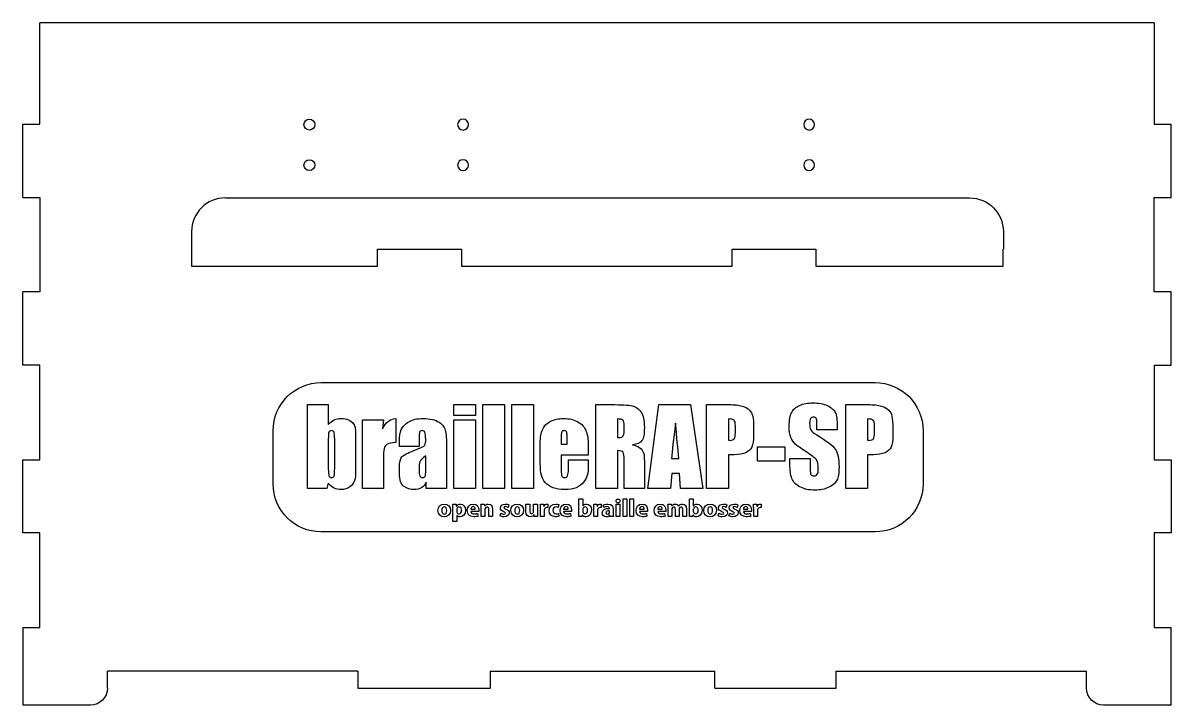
# Model space of a CAD drawing. Extents: x 11 to 578, y 32 to 388.
# Drawn here: x 10.9 to 350.9, y 186.5 to 388.5 of the extents above; entities that cross this region are included whole.
import ezdxf

# ---------------------------------------------------------------- set-up
doc = ezdxf.new("R2010")
doc.units = 0
doc.layers.add('BrailleRAP_V5_600x400_planche1', color=7, linetype='CONTINUOUS')

msp = doc.modelspace()

# ---------------------------------------------------------------- linework, layer by layer
at = {"layer": 'BrailleRAP_V5_600x400_planche1', "color": 3}
for points in [[(15.934937, 358.475897), (15.934937, 388.475766)], [(345.934939, 388.475907), (15.934972, 388.475907)], [(345.934939, 388.475907), (345.934939, 358.476038)], [(10.934947, 358.475897), (15.934866, 358.475897)], [(10.934947, 336.809239), (10.934947, 358.475791)], [(345.934939, 358.475897), (350.934858, 358.475897)], [(350.934928, 308.809232), (345.935009, 308.809232), (345.934939, 336.809204), (350.934858, 336.809239), (350.934928, 358.475791)], [(10.934947, 336.809239), (15.934866, 336.809239), (15.934937, 308.809268), (10.935017, 308.809232)], [(70.874147, 336.675995), (291.273117, 336.675995)], [(60.874168, 326.67598), (60.874168, 316.475764)], [(301.273132, 326.67598), (301.273132, 321.476036)], [(115.934946, 321.475895), (140.777556, 321.475895)], [(115.934946, 316.475905), (115.934946, 321.475824)], [(140.77745, 321.475895), (140.77745, 316.475975)], [(220.934945, 321.475895), (245.777555, 321.475895)], [(220.934945, 316.475905), (220.934945, 321.475824)], [(245.777449, 321.475895), (245.777449, 316.475975)], [(301.264454, 321.475895), (301.273273, 321.475895)], [(301.264454, 316.475905), (301.264454, 321.475824)], [(60.874168, 316.475905), (115.935016, 316.475905)], [(140.77745, 316.475905), (220.934909, 316.475905)], [(245.777449, 316.475905), (301.264454, 316.475905)], [(10.934947, 287.142574), (10.934947, 308.809127)], [(345.934939, 287.142574), (350.934858, 287.142574), (350.934928, 308.809127)], [(15.934937, 287.142574), (10.935017, 287.142574)], [(15.934937, 259.142567), (15.934937, 287.142539)], [(345.934939, 287.142574), (345.934939, 259.142603)], [(10.934947, 259.142567), (15.934866, 259.142567)], [(10.934947, 237.475909), (10.934947, 259.142462)], [(345.934939, 259.142567), (350.934858, 259.142567)], [(350.934928, 259.142567), (350.934928, 237.476015)], [(15.934937, 237.475909), (10.935017, 237.475909)], [(15.934937, 209.475903), (15.934937, 237.475874)], [(345.934939, 237.475909), (345.934939, 209.475938)], [(350.934928, 237.475909), (345.935009, 237.475909)], [(10.934947, 209.475903), (15.934866, 209.475903)], [(10.934947, 209.475903), (10.934947, 186.47585)], [(345.934939, 209.475903), (350.934858, 209.475903)], [(350.934928, 186.475921), (350.934928, 209.475973)], [(110.115912, 196.475901), (35.934861, 196.475901)], [(35.934931, 191.475911), (35.934931, 196.47583)], [(110.115912, 196.475901), (110.115912, 191.475981), (149.312697, 191.475911)], [(149.312838, 196.475901), (149.312838, 191.475981)], [(149.312838, 196.475901), (215.85625, 196.475901)], [(215.85625, 191.475911), (215.85625, 196.47583)], [(251.753963, 191.475911), (251.753963, 196.47583), (325.935014, 196.475901)], [(325.934944, 191.475911), (325.934944, 196.47583)], [(215.85625, 191.475911), (251.753858, 191.475911)], [(30.934941, 186.475921), (10.934911, 186.475921)], [(350.934928, 186.475921), (330.934898, 186.475921)]]:
    msp.add_lwpolyline(points, dxfattribs=at)
for points in [[(97.361584, 358.375391)], [(142.861591, 358.375391)], [(245.361595, 358.375391)], [(97.361584, 346.375408)], [(142.861591, 346.375408)], [(245.361595, 346.375408)]]:
    msp.add_lwpolyline(points, close=True, dxfattribs=at)
at = {"layer": 'BrailleRAP_V5_600x400_planche1', "color": 7}
for points in [[(99.269583, 281.977731), (263.263973, 281.977731)], [(101.364659, 252.167093), (100.966373, 250.630745), (95.172704, 250.630745), (95.172704, 275.444075), (101.364659, 275.444075)], [(101.364659, 275.444075), (101.364659, 269.570326)], [(180.556354, 275.44404), (185.123768, 275.44404)], [(187.009012, 261.818704), (187.009012, 250.63071), (180.556354, 250.63071), (180.556354, 275.44404)], [(213.400564, 275.44404), (219.899436, 275.44404)], [(221.585361, 260.623493), (219.853222, 260.623493), (219.853222, 250.63071), (213.400564, 250.63071), (213.400564, 275.44404)], [(254.628573, 275.44404), (261.127445, 275.44404)], [(262.81337, 260.623493), (261.081231, 260.623493), (261.081231, 250.63071), (254.628573, 250.63071), (254.628573, 275.44404)], [(117.671988, 258.661414), (117.671988, 250.630781), (111.480033, 250.630781), (111.480033, 270.968772), (117.671988, 270.968772)], [(117.671988, 270.968772), (117.42716, 268.294011)], [(121.335233, 271.336719), (121.335233, 264.178858)], [(187.009012, 271.198712), (187.009012, 265.681268)], [(188.970809, 267.918585), (188.970809, 269.282776)], [(219.853222, 271.198712), (219.853222, 264.88399)], [(221.906742, 267.122013), (221.906742, 269.16001)], [(252.06917, 267.934178), (246.076534, 267.934178), (246.076534, 269.773208)], [(252.06917, 268.9149), (252.06917, 267.934178)], [(261.081231, 271.198712), (261.081231, 264.88399)], [(263.134751, 267.122013), (263.134751, 269.16001)], [(85.023005, 251.997265), (85.023005, 267.731507)], [(109.441859, 265.466462), (109.441859, 256.301295)], [(128.247631, 265.221352), (128.247631, 263.090927)], [(170.333772, 265.236803), (170.333772, 263.749845), (172.141758, 263.749845)], [(172.141758, 263.749845), (172.141758, 265.236803)], [(227.301419, 268.501374), (227.301419, 266.339904)], [(268.529428, 268.501374), (268.529428, 266.339904)], [(277.510198, 267.731507), (277.510198, 251.997265)], [(101.364659, 265.19059), (101.364659, 256.424062)], [(103.249904, 256.623381), (103.249904, 265.19059)], [(128.247631, 263.090927), (122.438792, 263.090927), (122.438792, 264.454766)], [(164.141816, 258.017912), (164.141816, 263.949165)], [(178.349235, 263.136717), (178.349235, 260.439379)], [(130.209428, 256.117569), (130.209428, 260.301513)], [(136.401383, 260.838088), (136.401383, 250.630463), (130.377703, 250.630463), (130.377703, 252.442683)], [(178.349235, 260.439379), (170.333772, 260.439379), (170.333772, 256.040945)], [(172.479013, 256.439231), (172.479013, 259.121401), (178.349235, 259.121401), (178.349235, 257.619273)], [(194.963445, 257.174738), (194.963445, 250.63071), (188.970809, 250.63071), (188.970809, 258.876185)], [(202.974323, 259.489242), (205.195059, 259.489242)], [(238.060718, 257.895181), (238.060718, 259.519722), (244.053354, 259.519722), (244.053354, 256.50065)], [(122.438792, 255.167185), (122.438792, 256.837588)], [(138.246517, 245.920386), (139.220889, 245.920386), (139.272395, 245.418383), (139.287211, 245.418383)], [(146.580751, 245.92028), (147.555123, 245.92028), (147.606981, 245.425686), (147.628853, 245.425686)], [(154.797121, 245.794727), (154.597802, 245.019674)], [(159.875957, 243.80192), (159.875957, 245.920351), (161.005551, 245.920351), (161.005551, 243.979015)], [(162.164426, 243.772287), (162.164426, 245.920351), (163.293668, 245.920351), (163.293668, 243.469604)], [(164.164958, 245.920351), (165.131922, 245.920351), (165.168964, 245.25607), (165.198597, 245.25607)], [(166.408978, 245.986673), (166.408978, 244.931162)], [(169.657144, 245.861084), (169.480049, 245.027118)], [(175.578131, 243.388465), (175.578131, 247.551595), (176.699964, 247.551595), (176.699964, 245.492079), (176.714781, 245.492079)], [(179.963088, 245.920351), (180.929699, 245.920351), (180.96674, 245.25607), (180.996374, 245.25607)], [(182.206754, 245.986673), (182.206754, 244.931162)], [(182.945118, 244.960548), (182.73839, 245.684096)], [(201.95416, 245.92028), (202.899252, 245.92028), (202.950757, 245.433094), (202.972982, 245.433094)], [(205.054371, 245.388644), (205.069188, 245.388644)], [(208.332453, 243.388465), (208.332453, 247.551595), (209.454286, 247.551595), (209.454286, 245.492079), (209.469103, 245.492079)], [(219.397857, 245.794727), (219.198537, 245.019674)], [(222.601643, 245.794727), (222.402324, 245.019674)], [(227.304524, 245.920351), (228.271488, 245.920351), (228.308177, 245.25607), (228.33781, 245.25607)], [(229.54819, 245.986673), (229.54819, 244.931162)], [(139.4128, 242.643081), (139.397983, 242.643081), (139.397983, 240.849206), (138.275797, 240.849206), (138.275797, 244.709653)], [(139.397983, 244.355464), (139.397983, 243.86087)], [(143.568946, 244.52515), (144.897507, 244.52515)], [(145.901159, 243.757506), (143.576001, 243.757506)], [(145.591421, 243.218814), (145.738882, 242.458578)], [(147.73257, 244.392047), (147.73257, 242.310658), (146.610384, 242.310658), (146.610384, 244.768814)], [(150.03515, 244.451314), (150.03515, 242.310658), (148.913317, 242.310658), (148.913317, 244.310908)], [(152.220785, 242.487788), (152.420105, 243.292474)], [(163.323301, 242.310729), (162.348929, 242.310729), (162.297071, 242.82014), (162.275198, 242.82014)], [(165.316778, 244.141293), (165.316778, 242.310729), (164.194592, 242.310729), (164.194592, 244.731843)], [(169.517091, 243.226187), (169.649735, 242.399276)], [(171.045289, 244.52515), (172.37385, 244.52515)], [(173.377856, 243.757506), (171.052697, 243.757506)], [(173.067764, 243.218814), (173.215225, 242.458578)], [(176.559558, 242.812731), (176.545094, 242.812731), (176.500644, 242.310729), (175.548497, 242.310729)], [(176.699964, 244.377654), (176.699964, 243.846018)], [(181.114202, 244.141293), (181.114202, 242.310729), (179.992368, 242.310729), (179.992368, 244.731843)], [(184.598588, 244.717132), (184.598588, 244.76899)], [(184.635629, 243.624579), (184.635629, 244.01581)], [(184.768274, 242.310835), (184.701951, 242.672432), (184.679726, 242.672432)], [(185.779688, 242.310835), (184.768274, 242.310835)], [(185.727829, 244.444082), (185.727829, 243.189251)], [(193.553287, 244.52515), (194.881848, 244.52515)], [(195.885853, 243.757506), (193.560695, 243.757506)], [(195.575762, 243.218814), (195.723223, 242.458578)], [(198.942355, 244.52515), (200.270916, 244.52515)], [(201.274922, 243.757506), (198.949764, 243.757506)], [(200.96483, 243.218814), (201.112291, 242.458578)], [(203.076346, 244.414272), (203.076346, 242.310658), (201.983794, 242.310658), (201.983794, 244.768814)], [(205.253691, 244.42168), (205.253691, 242.310658), (204.161138, 242.310658), (204.161138, 244.333486)], [(207.438796, 244.436497), (207.438796, 242.310658), (206.346243, 242.310658), (206.346243, 244.274219)], [(209.313881, 242.812731), (209.299417, 242.812731), (209.254967, 242.310729), (208.30282, 242.310729)], [(209.454286, 244.377654), (209.454286, 243.846018)], [(216.821873, 242.487788), (217.021193, 243.292474)], [(220.02566, 242.487788), (220.224979, 243.292474)], [(224.292331, 244.52515), (225.620892, 244.52515)], [(226.624897, 243.757506), (224.299739, 243.757506)], [(226.314806, 243.218814), (226.462267, 242.458578)], [(228.455638, 244.141293), (228.455638, 242.310729), (227.333804, 242.310729), (227.333804, 244.731843)], [(263.263973, 237.751041), (99.269583, 237.751041)]]:
    msp.add_lwpolyline(points, dxfattribs=at)
for points in [[(144.907349, 272.210409), (138.531244, 272.210409), (138.531244, 275.444322), (144.907349, 275.444322)], [(153.505249, 250.63064), (147.129144, 250.63064), (147.129144, 275.44397), (153.505249, 275.44397)], [(162.103502, 250.63064), (155.727396, 250.63064), (155.727396, 275.44397), (162.103502, 275.44397)], [(208.614887, 275.44397), (212.304942, 250.63064), (205.710467, 250.63064), (205.364392, 255.090456), (203.056167, 255.090456), (202.668465, 250.63064), (195.997437, 250.63064), (199.288854, 275.44397)], [(144.907349, 250.63064), (138.531244, 250.63064), (138.531244, 270.968631), (144.907349, 270.968631)], [(236.559014, 258.661626), (228.42043, 258.661626), (228.42043, 262.937645), (236.559014, 262.937645)], [(186.614148, 245.920351), (187.735981, 245.920351), (187.735981, 242.310729), (186.614148, 242.310729)], [(188.636976, 247.551595), (189.758809, 247.551595), (189.758809, 242.310729), (188.636976, 242.310729)], [(190.666859, 247.551595), (191.788692, 247.551595), (191.788692, 242.310729), (190.666859, 242.310729)]]:
    msp.add_lwpolyline(points, close=True, dxfattribs=at)
at = {"layer": 'BrailleRAP_V5_600x400_planche1', "color": 3}
for points in [[(94.161537, 358.375391), (94.161537, 359.259099), (94.878029, 359.975591), (95.761737, 359.975591)], [(95.761737, 356.775544), (94.878029, 356.775544), (94.161537, 357.491683), (94.161537, 358.375391)], [(95.761737, 359.975591), (96.645093, 359.975591), (97.361584, 359.259099), (97.361584, 358.375391)], [(97.361584, 358.375391), (97.361584, 357.491683), (96.645093, 356.775544), (95.761737, 356.775544)], [(141.261744, 359.975591), (140.378035, 359.975591), (139.661544, 359.259099), (139.661544, 358.375391)], [(139.661544, 358.375391), (139.661544, 357.491683), (140.378035, 356.775544), (141.261744, 356.775544)], [(142.861591, 358.375391), (142.861591, 359.259099), (142.145099, 359.975591), (141.261744, 359.975591)], [(141.261744, 356.775544), (142.145099, 356.775544), (142.861591, 357.491683), (142.861591, 358.375391)], [(243.761395, 359.975591), (242.878039, 359.975591), (242.161548, 359.259099), (242.161548, 358.375391)], [(242.161548, 358.375391), (242.161548, 357.491683), (242.878039, 356.775544), (243.761395, 356.775544)], [(245.361595, 358.375391), (245.361595, 359.259099), (244.645103, 359.975591), (243.761395, 359.975591)], [(243.761395, 356.775544), (244.645103, 356.775544), (245.361595, 357.491683), (245.361595, 358.375391)], [(94.161537, 346.375408), (94.161537, 347.259116), (94.878029, 347.975255), (95.761737, 347.975255)], [(95.761737, 347.975255), (96.645093, 347.975255), (97.361584, 347.259116), (97.361584, 346.375408)], [(141.261744, 347.975255), (140.378035, 347.975255), (139.661544, 347.259116), (139.661544, 346.375408)], [(142.861591, 346.375408), (142.861591, 347.259116), (142.145099, 347.975255), (141.261744, 347.975255)], [(243.761395, 347.975255), (242.878039, 347.975255), (242.161548, 347.259116), (242.161548, 346.375408)], [(245.361595, 346.375408), (245.361595, 347.259116), (244.645103, 347.975255), (243.761395, 347.975255)], [(95.761737, 344.775561), (94.878029, 344.775561), (94.161537, 345.4917), (94.161537, 346.375408)], [(97.361584, 346.375408), (97.361584, 345.4917), (96.645093, 344.775561), (95.761737, 344.775561)], [(139.661544, 346.375408), (139.661544, 345.4917), (140.378035, 344.775561), (141.261744, 344.775561)], [(141.261744, 344.775561), (142.145099, 344.775561), (142.861591, 345.4917), (142.861591, 346.375408)], [(242.161548, 346.375408), (242.161548, 345.4917), (242.878039, 344.775561), (243.761395, 344.775561)], [(243.761395, 344.775561), (244.645103, 344.775561), (245.361595, 345.4917), (245.361595, 346.375408)], [(70.874147, 336.675995), (65.351411, 336.675995), (60.874309, 332.198892), (60.874309, 326.676156)], [(291.273152, 336.675995), (296.795888, 336.675995), (301.272991, 332.198892), (301.272991, 326.676156)], [(35.934931, 191.475911), (35.934931, 188.714366), (33.696204, 186.475992), (30.935012, 186.475992)], [(330.934934, 186.475921), (328.173389, 186.475921), (325.935014, 188.714649), (325.935014, 191.47584)]]:
    msp.add_open_spline(points, degree=3, dxfattribs=at)
at = {"layer": 'BrailleRAP_V5_600x400_planche1', "color": 7}
for points in [[(85.023005, 267.731507), (85.023005, 275.599509), (91.40158, 281.977731), (99.269583, 281.977731)], [(263.263973, 281.977731), (271.131976, 281.977731), (277.510198, 275.599509), (277.510198, 267.731507)], [(185.123768, 275.44404), (188.16824, 275.44404), (190.230226, 275.326212), (191.307962, 275.091615)], [(219.899436, 275.44404), (221.656269, 275.44404), (223.007408, 275.306104), (223.952853, 275.030232)], [(240.942207, 275.221861), (242.024882, 275.717161), (243.332982, 275.965163), (244.865801, 275.965163)], [(244.865801, 275.965163), (246.541496, 275.965163), (247.96954, 275.69423), (249.149582, 275.152716)], [(261.127445, 275.44404), (262.884278, 275.44404), (264.235417, 275.306104), (265.180862, 275.030232)], [(191.307962, 275.091615), (192.385698, 274.856312), (193.26482, 274.256237), (193.943918, 273.290685)], [(193.943918, 273.290685), (194.62372, 272.325132), (194.963445, 270.784551), (194.963445, 268.670001)], [(223.952853, 275.030232), (224.897944, 274.75436), (225.608439, 274.355721), (226.083278, 273.834668)], [(226.083278, 273.834668), (226.558469, 273.313615), (226.880555, 272.682496), (227.04883, 271.942015)], [(237.861751, 268.991453), (237.861751, 270.891866), (238.10411, 272.281458), (238.589532, 273.16058)], [(238.589532, 273.16058), (239.074954, 274.038997), (239.859179, 274.726208), (240.942207, 275.221861)], [(249.149582, 275.152716), (250.329623, 274.611202), (251.111026, 273.92893), (251.494495, 273.106605)], [(251.494495, 273.106605), (251.877612, 272.28428), (252.06917, 270.886927), (252.06917, 268.9149)], [(265.180862, 275.030232), (266.126306, 274.75436), (266.836448, 274.355721), (267.311287, 273.834668)], [(267.311287, 273.834668), (267.786478, 273.313615), (268.108564, 272.682496), (268.276839, 271.942015)], [(101.364659, 269.570326), (101.875834, 270.164051), (102.44557, 270.606787), (103.073868, 270.898887)], [(103.073868, 270.898887), (103.701812, 271.190281), (104.384084, 271.336684), (105.119979, 271.336684)], [(105.119979, 271.336684), (105.968057, 271.336684), (106.703598, 271.203687), (107.326956, 270.938045)], [(107.326956, 270.938045), (107.949609, 270.672403), (108.424801, 270.299164), (108.752179, 269.819387)], [(108.752179, 269.819387), (109.079204, 269.338903), (109.276054, 268.869003), (109.342376, 268.409334)], [(117.42716, 268.294011), (118.325685, 270.209594), (119.628846, 271.22383), (121.335233, 271.336719)], [(122.983128, 268.094727), (123.345784, 268.948096), (124.073564, 269.701629), (125.166822, 270.355679)], [(125.166822, 270.355679), (126.260081, 271.009377), (127.680364, 271.336754), (129.427672, 271.336754)], [(129.427672, 271.336754), (131.521761, 271.336754), (133.100794, 270.965985), (134.163361, 270.225504)], [(134.163361, 270.225504), (135.225928, 269.484318), (135.864808, 268.57521), (136.079297, 267.497474)], [(164.861836, 268.156392), (165.342319, 269.183328), (166.128308, 269.96967), (167.221919, 270.516476)], [(167.221919, 270.516476), (168.31553, 271.062928), (169.572124, 271.336684), (170.992408, 271.336684)], [(170.992408, 271.336684), (172.729133, 271.336684), (174.162469, 271.007189), (175.29171, 270.347848)], [(175.29171, 270.347848), (176.420599, 269.688859), (177.212233, 268.815381), (177.667316, 267.727414)], [(188.54924, 270.830765), (188.267723, 271.075946), (187.754432, 271.198712), (187.009012, 271.198712)], [(188.970809, 269.282776), (188.970809, 270.069471), (188.830404, 270.585585), (188.54924, 270.830765)], [(194.963445, 268.670001), (194.963445, 266.738543), (194.723204, 265.441026), (194.24272, 264.776746)], [(204.212573, 269.911003), (203.554642, 265.159792), (203.142245, 261.685637), (202.974323, 259.489242)], [(205.195059, 259.489242), (204.86874, 262.299823), (204.541009, 265.773273), (204.212573, 269.911003)], [(221.508103, 270.815243), (221.242814, 271.070654), (220.691069, 271.198712), (219.853222, 271.198712)], [(221.906742, 269.16001), (221.906742, 270.008087), (221.774097, 270.559832), (221.508103, 270.815243)], [(227.04883, 271.942015), (227.217458, 271.200829), (227.301419, 270.053949), (227.301419, 268.501374)], [(238.375043, 265.742369), (238.032848, 266.590447), (237.861751, 267.673475), (237.861751, 268.991453)], [(244.199404, 271.290152), (244.000084, 270.973005), (243.900248, 270.492875), (243.900248, 269.848702)], [(243.900248, 269.848702), (243.900248, 269.02038), (244.012432, 268.396316), (244.236093, 267.977216)], [(245.08029, 271.765697), (244.691882, 271.765697), (244.398371, 271.606947), (244.199404, 271.290152)], [(245.846876, 271.413272), (245.693065, 271.647869), (245.438007, 271.765697), (245.08029, 271.765697)], [(246.076534, 269.773208), (246.076534, 270.631516), (245.999982, 271.177969), (245.846876, 271.413272)], [(262.736112, 270.815243), (262.470823, 271.070654), (261.919078, 271.198712), (261.081231, 271.198712)], [(263.134751, 269.16001), (263.134751, 270.008087), (263.002106, 270.559832), (262.736112, 270.815243)], [(268.276839, 271.942015), (268.44582, 271.200829), (268.529428, 270.053949), (268.529428, 268.501374)], [(101.53364, 267.313253), (101.420751, 267.032442), (101.364659, 266.32477), (101.364659, 265.19059)], [(102.269182, 267.734823), (101.891004, 267.734823), (101.646176, 267.594064), (101.53364, 267.313253)], [(103.050584, 267.25187), (102.918293, 267.573956), (102.65759, 267.734823), (102.269182, 267.734823)], [(103.249904, 265.19059), (103.249904, 266.242926), (103.183582, 266.930137), (103.050584, 267.25187)], [(109.342376, 268.409334), (109.408345, 267.949312), (109.441859, 266.96859), (109.441859, 265.466462)], [(122.438792, 264.454766), (122.438792, 266.028507), (122.62012, 267.24171), (122.983128, 268.094727)], [(128.400736, 267.328846), (128.298431, 267.057913), (128.247631, 266.355532), (128.247631, 265.221352)], [(129.182139, 267.734893), (128.763392, 267.734893), (128.503042, 267.599074), (128.400736, 267.328846)], [(129.972008, 267.251941), (129.813258, 267.574027), (129.550439, 267.734893), (129.182139, 267.734893)], [(130.209428, 265.175491), (130.209428, 266.238057), (130.130053, 266.930207), (129.972008, 267.251941)], [(136.079297, 267.497474), (136.293786, 266.419032), (136.401383, 264.199355), (136.401383, 260.838088)], [(164.141816, 263.949165), (164.141816, 265.727165), (164.381705, 267.129456), (164.861836, 268.156392)], [(170.486877, 267.343945), (170.384219, 267.083242), (170.333772, 266.380862), (170.333772, 265.236803)], [(171.283802, 267.734823), (170.854472, 267.734823), (170.58883, 267.604648), (170.486877, 267.343945)], [(171.973483, 267.275153), (171.860947, 267.581364), (171.630935, 267.734823), (171.283802, 267.734823)], [(172.141758, 265.236803), (172.141758, 266.28914), (172.085666, 266.96859), (171.973483, 267.275153)], [(177.667316, 267.727414), (178.121694, 266.638742), (178.349235, 265.108745), (178.349235, 263.136717)], [(187.009012, 265.681268), (187.734323, 265.681268), (188.243029, 265.780751), (188.533718, 265.980071)], [(188.533718, 265.980071), (188.825112, 266.17939), (188.970809, 266.825326), (188.970809, 267.918585)], [(220.328414, 264.868821), (220.920728, 264.868821), (221.332067, 265.014518), (221.562078, 265.30556)], [(221.562078, 265.30556), (221.791736, 265.596601), (221.906742, 266.201968), (221.906742, 267.122013)], [(227.301419, 266.339904), (227.301419, 264.756285), (227.138083, 263.601643), (226.811411, 262.876332)], [(239.67009, 263.74988), (239.149037, 264.230011), (238.71759, 264.894292), (238.375043, 265.742369)], [(244.236093, 267.977216), (244.449876, 267.558116), (245.057712, 267.052233), (246.059248, 266.460272)], [(246.059248, 266.460272), (248.931918, 264.75565), (250.740609, 263.356533), (251.486734, 262.263275)], [(261.556423, 264.868821), (262.148737, 264.868821), (262.560076, 265.014518), (262.790087, 265.30556)], [(262.790087, 265.30556), (263.019745, 265.596601), (263.134751, 266.201968), (263.134751, 267.122013)], [(268.529428, 266.339904), (268.529428, 264.756285), (268.366092, 263.601643), (268.03942, 262.876332)], [(117.856138, 262.439664), (117.733372, 261.892858), (117.671988, 260.633442), (117.671988, 258.661414)], [(118.837213, 263.719542), (118.305577, 263.412625), (117.978905, 262.986117), (117.856138, 262.439664)], [(121.335233, 264.178858), (120.201052, 264.178858), (119.368144, 264.026105), (118.837213, 263.719542)], [(123.159164, 259.949088), (123.638942, 260.500832), (124.82992, 261.144299), (126.730333, 261.880194)], [(126.730333, 261.880194), (128.763392, 262.677119), (129.851711, 263.213693), (129.994586, 263.489566)], [(129.994586, 263.489566), (130.137814, 263.765438), (130.209428, 264.32706), (130.209428, 265.175491)], [(188.656484, 261.343865), (188.446934, 261.660307), (187.898012, 261.818704), (187.009012, 261.818704)], [(194.24272, 264.776746), (193.762237, 264.112465), (192.817498, 263.714179), (191.407445, 263.581182)], [(191.407445, 263.581182), (192.684501, 263.264388), (193.542809, 262.840349), (193.98237, 262.309418)], [(193.98237, 262.309418), (194.421579, 261.777782), (194.694982, 261.28989), (194.802226, 260.845743)], [(219.853222, 264.88399), (220.037372, 264.87376), (220.195417, 264.868821), (220.328414, 264.868821)], [(226.811411, 262.876332), (226.484386, 262.150668), (225.884311, 261.593985), (225.01048, 261.205929)], [(242.85779, 261.435658), (241.254062, 262.498225), (240.191496, 263.26975), (239.67009, 263.74988)], [(251.486734, 262.263275), (252.232506, 261.170017), (252.605745, 259.407186), (252.605745, 256.975489)], [(261.081231, 264.88399), (261.265381, 264.87376), (261.423426, 264.868821), (261.556423, 264.868821)], [(268.03942, 262.876332), (267.712395, 262.150668), (267.11232, 261.593985), (266.238489, 261.205929)], [(122.438792, 256.837588), (122.438792, 258.360177), (122.678681, 259.397344), (123.159164, 259.949088)], [(128.485403, 258.477652), (128.326653, 257.987291), (128.247631, 257.282088), (128.247631, 256.362749)], [(130.209428, 260.301513), (129.218122, 259.575849), (128.643447, 258.968366), (128.485403, 258.477652)], [(188.970809, 258.876185), (188.970809, 260.204393), (188.865682, 261.027071), (188.656484, 261.343865)], [(194.802226, 260.845743), (194.909823, 260.401243), (194.963445, 259.177457), (194.963445, 257.174738)], [(225.01048, 261.205929), (224.137003, 260.817521), (222.995414, 260.623493), (221.585361, 260.623493)], [(245.877215, 259.182819), (245.468346, 259.632258), (244.461871, 260.383322), (242.85779, 261.435658)], [(246.475173, 256.3165), (246.475173, 257.777706), (246.275854, 258.733028), (245.877215, 259.182819)], [(266.238489, 261.205929), (265.365012, 260.817521), (264.223423, 260.623493), (262.81337, 260.623493)], [(101.364659, 256.424062), (101.364659, 255.330451), (101.428512, 254.630893), (101.556571, 254.324329)], [(103.073868, 254.339498), (103.19099, 254.65594), (103.249904, 255.417234), (103.249904, 256.623381)], [(109.441859, 256.301295), (109.441859, 254.809398), (109.342376, 253.698148), (109.143056, 252.967898)], [(123.795222, 251.174799), (122.8907, 251.782635), (122.438792, 253.113666), (122.438792, 255.167185)], [(128.247631, 256.362749), (128.247631, 255.31006), (128.316422, 254.630963), (128.454358, 254.324399)], [(130.033392, 254.224563), (130.150514, 254.464805), (130.209428, 255.095571), (130.209428, 256.117569)], [(164.463197, 254.561748), (164.248708, 255.353381), (164.141816, 256.505554), (164.141816, 258.017912)], [(170.333772, 256.040945), (170.333772, 255.121254), (170.400094, 254.528587), (170.533091, 254.262945)], [(172.241241, 254.39312), (172.399991, 254.745545), (172.479013, 255.427465), (172.479013, 256.439231)], [(178.349235, 257.619273), (178.349235, 256.362679), (178.26986, 255.397126), (178.111816, 254.722615)], [(238.628337, 253.588822), (238.249807, 254.600236), (238.060718, 256.035336), (238.060718, 257.895181)], [(244.053354, 256.50065), (244.053354, 255.570728), (244.138021, 254.97277), (244.306296, 254.707481)], [(246.160848, 254.814725), (246.370046, 255.151628), (246.475173, 255.652572), (246.475173, 256.3165)], [(252.605745, 256.975489), (252.605745, 255.208072), (252.398665, 253.905264), (251.984856, 253.067417)], [(99.269583, 237.751041), (91.40158, 237.751041), (85.023005, 244.129263), (85.023005, 251.997265)], [(103.089037, 250.738695), (102.46074, 251.056195), (101.886065, 251.532093), (101.364659, 252.167093)], [(101.556571, 254.324329), (101.684276, 254.017765), (101.936865, 253.864307), (102.315043, 253.864307)], [(102.315043, 253.864307), (102.703098, 253.864307), (102.956393, 254.022704), (103.073868, 254.339498)], [(109.143056, 252.967898), (108.943737, 252.237295), (108.476306, 251.603707), (107.740765, 251.067484)], [(128.454358, 254.324399), (128.592295, 254.017835), (128.865697, 253.864377), (129.274567, 253.864377)], [(130.377703, 252.442683), (129.999878, 251.716313), (129.511986, 251.171272), (128.914028, 250.80791)], [(129.274567, 253.864377), (129.662622, 253.864377), (129.915564, 253.984321), (130.033392, 254.224563)], [(165.620661, 252.385462), (165.063624, 253.044451), (164.678391, 253.770115), (164.463197, 254.561748)], [(167.957813, 250.829712), (166.95663, 251.20789), (166.177697, 251.726473), (165.620661, 252.385462)], [(170.533091, 254.262945), (170.665383, 253.997304), (170.920794, 253.864307), (171.298972, 253.864307)], [(171.298972, 253.864307), (171.768872, 253.864307), (172.082844, 254.040695), (172.241241, 254.39312)], [(177.000566, 252.561498), (176.41813, 251.795618), (175.680119, 251.22059), (174.785827, 250.837473)], [(178.111816, 254.722615), (177.952713, 254.048104), (177.582649, 253.328084), (177.000566, 252.561498)], [(241.026521, 251.09045), (239.805557, 251.744147), (239.005457, 252.577056), (238.628337, 253.588822)], [(244.306296, 254.707481), (244.475276, 254.441486), (244.774079, 254.308842), (245.203057, 254.308842)], [(245.203057, 254.308842), (245.632034, 254.308842), (245.951298, 254.47747), (246.160848, 254.814725)], [(251.984856, 253.067417), (251.571048, 252.22957), (250.771654, 251.527189), (249.58632, 250.960275)], [(277.510198, 251.997265), (277.510198, 244.129263), (271.131976, 237.751041), (263.263973, 237.751041)], [(105.119979, 250.262798), (104.394315, 250.262798), (103.717687, 250.421548), (103.089037, 250.738695)], [(107.740765, 251.067484), (107.00487, 250.530909), (106.131393, 250.262798), (105.119979, 250.262798)], [(126.776195, 250.262869), (125.693167, 250.262869), (124.699392, 250.56661), (123.795222, 251.174799)], [(128.914028, 250.80791), (128.316422, 250.444549), (127.603811, 250.262869), (126.776195, 250.262869)], [(171.421738, 250.262798), (170.113638, 250.262798), (168.958997, 250.451887), (167.957813, 250.829712)], [(174.785827, 250.837473), (173.891535, 250.454357), (172.770408, 250.262798), (171.421738, 250.262798)], [(245.448237, 250.109728), (243.721037, 250.109728), (242.247484, 250.436753), (241.026521, 251.09045)], [(249.58632, 250.960275), (248.400987, 250.393009), (247.021273, 250.109728), (245.448237, 250.109728)], [(133.809842, 244.089505), (133.809842, 245.255788), (134.577487, 246.00156), (135.736362, 246.00156)], [(135.706729, 245.204283), (135.168037, 245.204283), (134.968717, 244.650774), (134.968717, 244.119138)], [(136.422867, 244.119138), (136.422867, 244.658183), (136.21614, 245.204283), (135.706729, 245.204283)], [(135.736362, 246.00156), (136.843731, 246.00156), (137.581742, 245.241324), (137.581742, 244.15618)], [(138.275797, 244.709653), (138.275797, 245.182022), (138.261333, 245.588069), (138.246517, 245.920386)], [(139.287211, 245.418383), (139.553206, 245.802206), (139.966308, 246.001525), (140.490536, 246.001525)], [(140.091897, 245.123108), (139.774397, 245.123108), (139.493939, 244.886747), (139.420208, 244.554783)], [(140.852133, 244.111695), (140.852133, 244.687428), (140.5939, 245.123108), (140.091897, 245.123108)], [(140.490536, 246.001525), (141.280406, 246.001525), (141.988783, 245.315019), (141.988783, 244.163553)], [(142.506026, 244.075006), (142.506026, 244.990111), (143.074351, 246.001525), (144.329182, 246.001525)], [(144.262859, 245.256106), (143.790137, 245.256106), (143.598226, 244.827833), (143.568946, 244.52515)], [(144.897507, 244.52515), (144.897507, 244.7982), (144.779326, 245.256106), (144.262859, 245.256106)], [(144.329182, 246.001525), (145.495465, 246.001525), (145.938201, 245.093475), (145.938201, 244.200242)], [(146.610384, 244.768814), (146.610384, 245.218958), (146.595567, 245.60278), (146.580751, 245.92028)], [(147.628853, 245.425686), (147.776667, 245.654639), (148.145673, 246.001419), (148.743631, 246.001419)], [(148.344992, 245.093369), (148.0349, 245.093369), (147.850398, 244.879586), (147.776667, 244.672858)], [(148.913317, 244.310908), (148.913317, 244.776222), (148.751039, 245.093369), (148.344992, 245.093369)], [(148.743631, 246.001419), (149.481642, 246.001419), (150.03515, 245.514233), (150.03515, 244.451314)], [(153.335563, 243.73521), (152.589791, 243.986388), (152.301924, 244.392082), (152.309332, 244.820355)], [(152.309332, 244.820355), (152.309332, 245.492043), (152.885066, 246.001454), (153.778299, 246.001454)], [(153.815341, 245.226402), (153.541938, 245.226402), (153.387068, 245.115629), (153.387068, 244.931127)], [(153.387068, 244.931127), (153.387068, 244.761441), (153.527474, 244.672893), (153.97021, 244.518024)], [(153.778299, 246.001454), (154.199163, 246.001454), (154.575577, 245.905499), (154.797121, 245.794727)], [(154.597802, 245.019674), (154.435171, 245.108221), (154.125432, 245.226402), (153.815341, 245.226402)], [(155.424678, 244.089505), (155.424678, 245.255788), (156.192322, 246.00156), (157.351197, 246.00156)], [(157.321564, 245.204283), (156.782872, 245.204283), (156.583552, 244.650774), (156.583552, 244.119138)], [(158.037702, 244.119138), (158.037702, 244.658183), (157.830975, 245.204283), (157.321564, 245.204283)], [(157.351197, 246.00156), (158.458566, 246.00156), (159.196577, 245.241324), (159.196577, 244.15618)], [(164.194592, 244.731843), (164.194592, 245.263126), (164.179775, 245.610259), (164.164958, 245.920351)], [(165.198597, 245.25607), (165.3831, 245.779945), (165.825836, 246.00149), (166.172969, 246.00149)], [(166.106294, 244.960795), (165.693192, 244.960795), (165.412381, 244.739251), (165.33865, 244.392118)], [(166.408978, 244.931162), (166.327839, 244.945979), (166.231883, 244.960795), (166.106294, 244.960795)], [(166.172969, 246.00149), (166.276333, 246.00149), (166.327839, 246.00149), (166.408978, 245.986673)], [(166.734027, 244.082379), (166.734027, 245.13789), (167.457574, 246.00149), (168.800952, 246.00149)], [(168.852458, 245.13789), (168.261908, 245.13789), (167.878086, 244.717026), (167.885494, 244.126476)], [(168.800952, 246.00149), (169.096227, 246.00149), (169.420783, 245.949984), (169.657144, 245.861084)], [(169.480049, 245.027118), (169.347052, 245.086031), (169.147733, 245.13789), (168.852458, 245.13789)], [(169.98237, 244.075006), (169.98237, 244.990111), (170.550695, 246.001525), (171.805525, 246.001525)], [(171.739203, 245.256106), (171.266833, 245.256106), (171.074922, 244.827833), (171.045289, 244.52515)], [(172.37385, 244.52515), (172.37385, 244.7982), (172.25567, 245.256106), (171.739203, 245.256106)], [(171.805525, 246.001525), (172.971808, 246.001525), (173.414545, 245.093475), (173.414545, 244.200242)], [(176.714781, 245.492079), (176.928917, 245.80217), (177.305331, 246.00149), (177.806981, 246.00149)], [(177.379061, 245.13789), (177.076378, 245.13789), (176.795919, 244.908937), (176.722189, 244.584381)], [(178.154114, 244.133884), (178.154114, 244.694801), (177.903289, 245.13789), (177.379061, 245.13789)], [(177.806981, 246.00149), (178.670933, 246.00149), (179.305581, 245.285351), (179.298172, 244.178334)], [(179.992368, 244.731843), (179.992368, 245.263126), (179.977552, 245.610259), (179.963088, 245.920351)], [(180.996374, 245.25607), (181.180877, 245.779945), (181.623613, 246.00149), (181.970393, 246.00149)], [(181.904071, 244.960795), (181.490615, 244.960795), (181.210157, 244.739251), (181.136427, 244.392118)], [(182.206754, 244.931162), (182.125615, 244.945979), (182.02966, 244.960795), (181.904071, 244.960795)], [(181.970393, 246.00149), (182.073757, 246.00149), (182.125615, 246.00149), (182.206754, 245.986673)], [(182.73839, 245.684096), (182.989568, 245.824501), (183.484163, 246.001596), (184.141035, 246.001596)], [(183.941715, 245.233951), (183.57271, 245.233951), (183.181479, 245.108362), (182.945118, 244.960548)], [(184.598588, 244.76899), (184.598588, 244.960548), (184.495224, 245.233951), (183.941715, 245.233951)], [(184.141035, 246.001596), (185.34436, 246.001596), (185.727829, 245.292865), (185.727829, 244.444082)], [(186.584515, 246.924004), (186.577106, 247.248912), (186.813468, 247.492681), (187.175065, 247.492681)], [(187.168009, 246.363087), (186.813468, 246.363087), (186.577106, 246.613912), (186.584515, 246.924004)], [(187.773023, 246.924004), (187.773023, 246.613912), (187.536662, 246.363087), (187.168009, 246.363087)], [(187.175065, 247.492681), (187.536662, 247.492681), (187.765615, 247.248912), (187.773023, 246.924004)], [(192.490367, 244.075006), (192.490367, 244.990111), (193.058692, 246.001525), (194.313523, 246.001525)], [(194.247201, 245.256106), (193.774831, 245.256106), (193.582567, 244.827833), (193.553287, 244.52515)], [(194.881848, 244.52515), (194.881848, 244.7982), (194.763667, 245.256106), (194.247201, 245.256106)], [(194.313523, 246.001525), (195.479806, 246.001525), (195.922542, 245.093475), (195.922542, 244.200242)], [(197.879436, 244.075006), (197.879436, 244.990111), (198.447761, 246.001525), (199.702591, 246.001525)], [(199.636269, 245.256106), (199.163547, 245.256106), (198.971636, 244.827833), (198.942355, 244.52515)], [(200.270916, 244.52515), (200.270916, 244.7982), (200.152736, 245.256106), (199.636269, 245.256106)], [(199.702591, 246.001525), (200.868875, 246.001525), (201.311611, 245.093475), (201.311611, 244.200242)], [(201.983794, 244.768814), (201.983794, 245.218958), (201.968977, 245.60278), (201.95416, 245.92028)], [(202.972982, 245.433094), (203.127852, 245.662047), (203.445352, 246.001419), (204.065535, 246.001419)], [(203.644671, 245.100778), (203.356805, 245.100778), (203.187119, 244.879586), (203.120444, 244.695083)], [(204.161138, 244.333486), (204.161138, 244.790686), (203.99886, 245.100778), (203.644671, 245.100778)], [(204.065535, 246.001419), (204.530496, 246.001419), (204.899502, 245.765411), (205.054371, 245.388644)], [(205.069188, 245.388644), (205.202185, 245.573147), (205.364463, 245.720961), (205.534149, 245.824325)], [(205.814607, 245.100778), (205.556374, 245.100778), (205.371871, 244.923683), (205.298141, 244.709547)], [(205.534149, 245.824325), (205.733468, 245.942505), (205.955013, 246.001419), (206.220655, 246.001419)], [(206.346243, 244.274219), (206.346243, 244.798094), (206.176557, 245.100778), (205.814607, 245.100778)], [(206.220655, 246.001419), (206.914568, 246.001419), (207.438796, 245.514233), (207.438796, 244.436497)], [(209.469103, 245.492079), (209.683239, 245.80217), (210.059653, 246.00149), (210.561656, 246.00149)], [(210.133383, 245.13789), (209.8307, 245.13789), (209.550242, 244.908937), (209.476511, 244.584381)], [(210.908436, 244.133884), (210.908436, 244.694801), (210.657611, 245.13789), (210.133383, 245.13789)], [(210.561656, 246.00149), (211.425256, 246.00149), (212.059903, 245.285351), (212.052494, 244.178334)], [(212.562329, 244.089505), (212.562329, 245.255788), (213.329973, 246.00156), (214.488848, 246.00156)], [(214.459215, 245.204283), (213.920523, 245.204283), (213.721204, 244.650774), (213.721204, 244.119138)], [(215.175354, 244.119138), (215.175354, 244.658183), (214.968626, 245.204283), (214.459215, 245.204283)], [(214.488848, 246.00156), (215.596218, 246.00156), (216.334229, 245.241324), (216.334229, 244.15618)], [(217.936298, 243.73521), (217.190879, 243.986388), (216.903012, 244.392082), (216.910421, 244.820355)], [(216.910421, 244.820355), (216.910421, 245.492043), (217.486154, 246.001454), (218.379387, 246.001454)], [(218.416076, 245.226402), (218.143026, 245.226402), (217.988157, 245.115629), (217.988157, 244.931127)], [(217.988157, 244.931127), (217.988157, 244.761441), (218.12821, 244.672893), (218.571298, 244.518024)], [(218.379387, 246.001454), (218.800251, 246.001454), (219.176312, 245.905499), (219.397857, 245.794727)], [(219.198537, 245.019674), (219.03626, 245.108221), (218.726168, 245.226402), (218.416076, 245.226402)], [(221.140085, 243.73521), (220.394666, 243.986388), (220.106799, 244.392082), (220.114207, 244.820355)], [(220.114207, 244.820355), (220.114207, 245.492043), (220.689941, 246.001454), (221.583174, 246.001454)], [(221.619863, 245.226402), (221.346813, 245.226402), (221.191943, 245.115629), (221.191943, 244.931127)], [(221.191943, 244.931127), (221.191943, 244.761441), (221.332349, 244.672893), (221.775085, 244.518024)], [(221.583174, 246.001454), (222.004038, 246.001454), (222.380452, 245.905499), (222.601643, 245.794727)], [(222.402324, 245.019674), (222.240046, 245.108221), (221.929954, 245.226402), (221.619863, 245.226402)], [(223.229411, 244.075006), (223.229411, 244.990111), (223.797736, 246.001525), (225.052567, 246.001525)], [(224.986245, 245.256106), (224.513875, 245.256106), (224.321611, 244.827833), (224.292331, 244.52515)], [(225.620892, 244.52515), (225.620892, 244.7982), (225.502711, 245.256106), (224.986245, 245.256106)], [(225.052567, 246.001525), (226.21885, 246.001525), (226.661586, 245.093475), (226.661586, 244.200242)], [(227.333804, 244.731843), (227.333804, 245.263126), (227.318988, 245.610259), (227.304524, 245.920351)], [(228.33781, 245.25607), (228.522313, 245.779945), (228.965049, 246.00149), (229.312182, 246.00149)], [(229.245507, 244.960795), (228.832404, 244.960795), (228.551946, 244.739251), (228.477863, 244.392118)], [(229.54819, 244.931162), (229.467051, 244.945979), (229.371096, 244.960795), (229.245507, 244.960795)], [(229.312182, 246.00149), (229.415546, 246.00149), (229.467051, 246.00149), (229.54819, 245.986673)], [(135.677448, 242.229308), (134.621937, 242.229308), (133.809842, 242.923221), (133.809842, 244.089505)], [(134.968717, 244.119138), (134.968717, 243.499308), (135.226951, 243.033994), (135.706729, 243.033994)], [(137.581742, 244.15618), (137.581742, 242.834674), (136.644412, 242.229308), (135.677448, 242.229308)], [(135.706729, 243.033994), (136.142409, 243.033994), (136.422867, 243.469674), (136.422867, 244.119138)], [(139.420208, 244.554783), (139.405392, 244.495517), (139.397983, 244.421786), (139.397983, 244.355464)], [(139.397983, 243.86087), (139.397983, 243.772322), (139.405392, 243.691183), (139.420208, 243.624861)], [(140.350131, 242.229625), (139.914803, 242.229625), (139.575078, 242.40672), (139.4128, 242.643081)], [(139.420208, 243.624861), (139.493939, 243.321825), (139.752172, 243.093225), (140.077081, 243.093225)], [(140.077081, 243.093225), (140.564267, 243.093225), (140.852133, 243.499272), (140.852133, 244.111695)], [(141.988783, 244.163553), (141.988783, 242.849456), (141.154817, 242.229625), (140.350131, 242.229625)], [(144.432546, 242.237033), (143.206996, 242.237033), (142.506026, 242.945411), (142.506026, 244.075006)], [(143.576001, 243.757506), (143.613043, 243.292545), (144.070596, 243.071), (144.594823, 243.071)], [(145.738882, 242.458578), (145.369876, 242.310764), (144.919732, 242.237033), (144.432546, 242.237033)], [(144.594823, 243.071), (144.978646, 243.071), (145.288737, 243.122506), (145.591421, 243.218814)], [(145.938201, 244.200242), (145.938201, 244.008683), (145.915976, 243.838645), (145.901159, 243.757506)], [(147.776667, 244.672858), (147.747034, 244.606536), (147.73257, 244.495764), (147.73257, 244.392047)], [(153.387068, 242.236963), (152.914699, 242.236963), (152.493835, 242.340327), (152.220785, 242.487788)], [(152.420105, 243.292474), (152.626832, 243.166885), (153.054752, 243.019424), (153.387068, 243.019424)], [(153.866846, 243.322107), (153.866846, 243.50661), (153.756074, 243.595157), (153.335563, 243.73521)], [(154.951991, 243.403246), (154.951991, 242.731557), (154.420354, 242.236963), (153.387068, 242.236963)], [(153.387068, 243.019424), (153.726793, 243.019424), (153.866846, 243.137605), (153.866846, 243.322107)], [(153.97021, 244.518024), (154.656716, 244.281663), (154.944582, 243.93453), (154.951991, 243.403246)], [(157.292283, 242.229308), (156.236772, 242.229308), (155.424678, 242.923221), (155.424678, 244.089505)], [(156.583552, 244.119138), (156.583552, 243.499308), (156.841786, 243.033994), (157.321564, 243.033994)], [(159.196577, 244.15618), (159.196577, 242.834674), (158.259247, 242.229308), (157.292283, 242.229308)], [(157.321564, 243.033994), (157.757244, 243.033994), (158.037702, 243.469674), (158.037702, 244.119138)], [(161.145604, 242.22959), (160.415001, 242.22959), (159.875957, 242.687143), (159.875957, 243.80192)], [(161.005551, 243.979015), (161.005551, 243.454787), (161.175237, 243.13764), (161.566468, 243.13764)], [(162.275198, 242.82014), (162.134793, 242.598595), (161.795421, 242.22959), (161.145604, 242.22959)], [(161.566468, 243.13764), (161.87656, 243.13764), (162.053654, 243.351423), (162.127385, 243.528518)], [(162.127385, 243.528518), (162.157018, 243.595193), (162.164426, 243.68374), (162.164426, 243.772287)], [(163.293668, 243.469604), (163.293668, 242.997234), (163.308485, 242.613412), (163.323301, 242.310729)], [(165.33865, 244.392118), (165.323833, 244.318387), (165.316778, 244.22984), (165.316778, 244.141293)], [(168.646083, 242.236998), (167.479799, 242.236998), (166.734027, 242.945376), (166.734027, 244.082379)], [(167.885494, 244.126476), (167.885494, 243.462195), (168.328583, 243.115415), (168.874683, 243.115415)], [(169.649735, 242.399276), (169.450416, 242.310729), (169.074002, 242.236998), (168.646083, 242.236998)], [(168.874683, 243.115415), (169.140324, 243.115415), (169.347052, 243.159512), (169.517091, 243.226187)], [(171.908889, 242.237033), (170.683692, 242.237033), (169.98237, 242.945411), (169.98237, 244.075006)], [(171.052697, 243.757506), (171.089386, 243.292545), (171.547292, 243.071), (172.071167, 243.071)], [(173.215225, 242.458578), (172.84622, 242.310764), (172.396075, 242.237033), (171.908889, 242.237033)], [(172.071167, 243.071), (172.454989, 243.071), (172.765081, 243.122506), (173.067764, 243.218814)], [(173.414545, 244.200242), (173.414545, 244.008683), (173.39232, 243.838645), (173.377856, 243.757506)], [(175.548497, 242.310729), (175.563314, 242.54709), (175.578131, 242.982418), (175.578131, 243.388465)], [(177.644703, 242.22959), (177.224192, 242.22959), (176.818144, 242.384459), (176.559558, 242.812731)], [(176.722189, 244.584381), (176.707372, 244.517706), (176.699964, 244.451384), (176.699964, 244.377654)], [(176.699964, 243.846018), (176.699964, 243.772287), (176.707372, 243.705965), (176.722189, 243.646698)], [(176.722189, 243.646698), (176.795919, 243.344015), (177.054153, 243.115415), (177.379061, 243.115415)], [(177.379061, 243.115415), (177.858839, 243.115415), (178.154114, 243.48442), (178.154114, 244.133884)], [(179.298172, 244.178334), (179.298172, 242.879054), (178.471614, 242.22959), (177.644703, 242.22959)], [(181.136427, 244.392118), (181.12161, 244.318387), (181.114202, 244.22984), (181.114202, 244.141293)], [(182.480157, 243.336712), (182.480157, 244.274043), (183.321532, 244.72454), (184.598588, 244.717132)], [(183.64644, 242.229343), (182.915838, 242.229343), (182.480157, 242.760979), (182.480157, 243.336712)], [(184.635629, 244.01581), (184.045079, 244.023218), (183.587527, 243.882812), (183.587527, 243.447485)], [(183.587527, 243.447485), (183.587527, 243.159618), (183.779438, 243.019212), (184.030263, 243.019212)], [(184.679726, 242.672432), (184.443718, 242.384565), (184.07436, 242.229343), (183.64644, 242.229343)], [(184.030263, 243.019212), (184.310721, 243.019212), (184.539674, 243.204068), (184.613404, 243.432668)], [(184.613404, 243.432668), (184.628221, 243.491935), (184.635629, 243.558257), (184.635629, 243.624579)], [(185.727829, 243.189251), (185.727829, 242.842118), (185.742646, 242.510154), (185.779688, 242.310835)], [(194.416887, 242.237033), (193.191337, 242.237033), (192.490367, 242.945411), (192.490367, 244.075006)], [(193.560695, 243.757506), (193.597384, 243.292545), (194.054937, 243.071), (194.579165, 243.071)], [(195.723223, 242.458578), (195.354217, 242.310764), (194.904073, 242.237033), (194.416887, 242.237033)], [(194.579165, 243.071), (194.962987, 243.071), (195.273078, 243.122506), (195.575762, 243.218814)], [(195.922542, 244.200242), (195.922542, 244.008683), (195.90067, 243.838645), (195.885853, 243.757506)], [(199.805955, 242.237033), (198.580405, 242.237033), (197.879436, 242.945411), (197.879436, 244.075006)], [(198.949764, 243.757506), (198.986453, 243.292545), (199.444005, 243.071), (199.968233, 243.071)], [(201.112291, 242.458578), (200.743286, 242.310764), (200.293141, 242.237033), (199.805955, 242.237033)], [(199.968233, 243.071), (200.352055, 243.071), (200.662147, 243.122506), (200.96483, 243.218814)], [(201.311611, 244.200242), (201.311611, 244.008683), (201.289386, 243.838645), (201.274922, 243.757506)], [(203.120444, 244.695083), (203.083755, 244.606536), (203.076346, 244.502819), (203.076346, 244.414272)], [(205.298141, 244.709547), (205.268507, 244.628408), (205.253691, 244.510228), (205.253691, 244.42168)], [(208.30282, 242.310729), (208.317636, 242.54709), (208.332453, 242.982418), (208.332453, 243.388465)], [(210.399025, 242.22959), (209.978514, 242.22959), (209.572467, 242.384459), (209.313881, 242.812731)], [(209.476511, 244.584381), (209.461694, 244.517706), (209.454286, 244.451384), (209.454286, 244.377654)], [(209.454286, 243.846018), (209.454286, 243.772287), (209.461694, 243.705965), (209.476511, 243.646698)], [(209.476511, 243.646698), (209.550242, 243.344015), (209.808475, 243.115415), (210.133383, 243.115415)], [(210.133383, 243.115415), (210.613161, 243.115415), (210.908436, 243.48442), (210.908436, 244.133884)], [(212.052494, 244.178334), (212.052494, 242.879054), (211.225936, 242.22959), (210.399025, 242.22959)], [(214.429934, 242.229308), (213.374423, 242.229308), (212.562329, 242.923221), (212.562329, 244.089505)], [(213.721204, 244.119138), (213.721204, 243.499308), (213.979437, 243.033994), (214.459215, 243.033994)], [(216.334229, 244.15618), (216.334229, 242.834674), (215.396898, 242.229308), (214.429934, 242.229308)], [(214.459215, 243.033994), (214.894895, 243.033994), (215.175354, 243.469674), (215.175354, 244.119138)], [(217.988157, 242.236963), (217.515787, 242.236963), (217.094923, 242.340327), (216.821873, 242.487788)], [(217.021193, 243.292474), (217.227921, 243.166885), (217.65584, 243.019424), (217.988157, 243.019424)], [(218.467935, 243.322107), (218.467935, 243.50661), (218.357162, 243.595157), (217.936298, 243.73521)], [(219.553079, 243.403246), (219.553079, 242.731557), (219.021443, 242.236963), (217.988157, 242.236963)], [(217.988157, 243.019424), (218.327529, 243.019424), (218.467935, 243.137605), (218.467935, 243.322107)], [(218.571298, 244.518024), (219.257804, 244.281663), (219.545671, 243.93453), (219.553079, 243.403246)], [(221.191943, 242.236963), (220.719574, 242.236963), (220.29871, 242.340327), (220.02566, 242.487788)], [(220.224979, 243.292474), (220.431707, 243.166885), (220.859627, 243.019424), (221.191943, 243.019424)], [(221.671721, 243.322107), (221.671721, 243.50661), (221.560949, 243.595157), (221.140085, 243.73521)], [(222.756866, 243.403246), (222.756866, 242.731557), (222.225229, 242.236963), (221.191943, 242.236963)], [(221.191943, 243.019424), (221.531316, 243.019424), (221.671721, 243.137605), (221.671721, 243.322107)], [(221.775085, 244.518024), (222.461591, 244.281663), (222.749457, 243.93453), (222.756866, 243.403246)], [(225.155931, 242.237033), (223.930381, 242.237033), (223.229411, 242.945411), (223.229411, 244.075006)], [(224.299739, 243.757506), (224.336428, 243.292545), (224.793981, 243.071), (225.318209, 243.071)], [(226.462267, 242.458578), (226.093261, 242.310764), (225.643117, 242.237033), (225.155931, 242.237033)], [(225.318209, 243.071), (225.702031, 243.071), (226.012122, 243.122506), (226.314806, 243.218814)], [(226.661586, 244.200242), (226.661586, 244.008683), (226.639714, 243.838645), (226.624897, 243.757506)], [(228.477863, 244.392118), (228.463046, 244.318387), (228.455638, 244.22984), (228.455638, 244.141293)]]:
    msp.add_open_spline(points, degree=3, dxfattribs=at)

doc.saveas('drawing.dxf')
